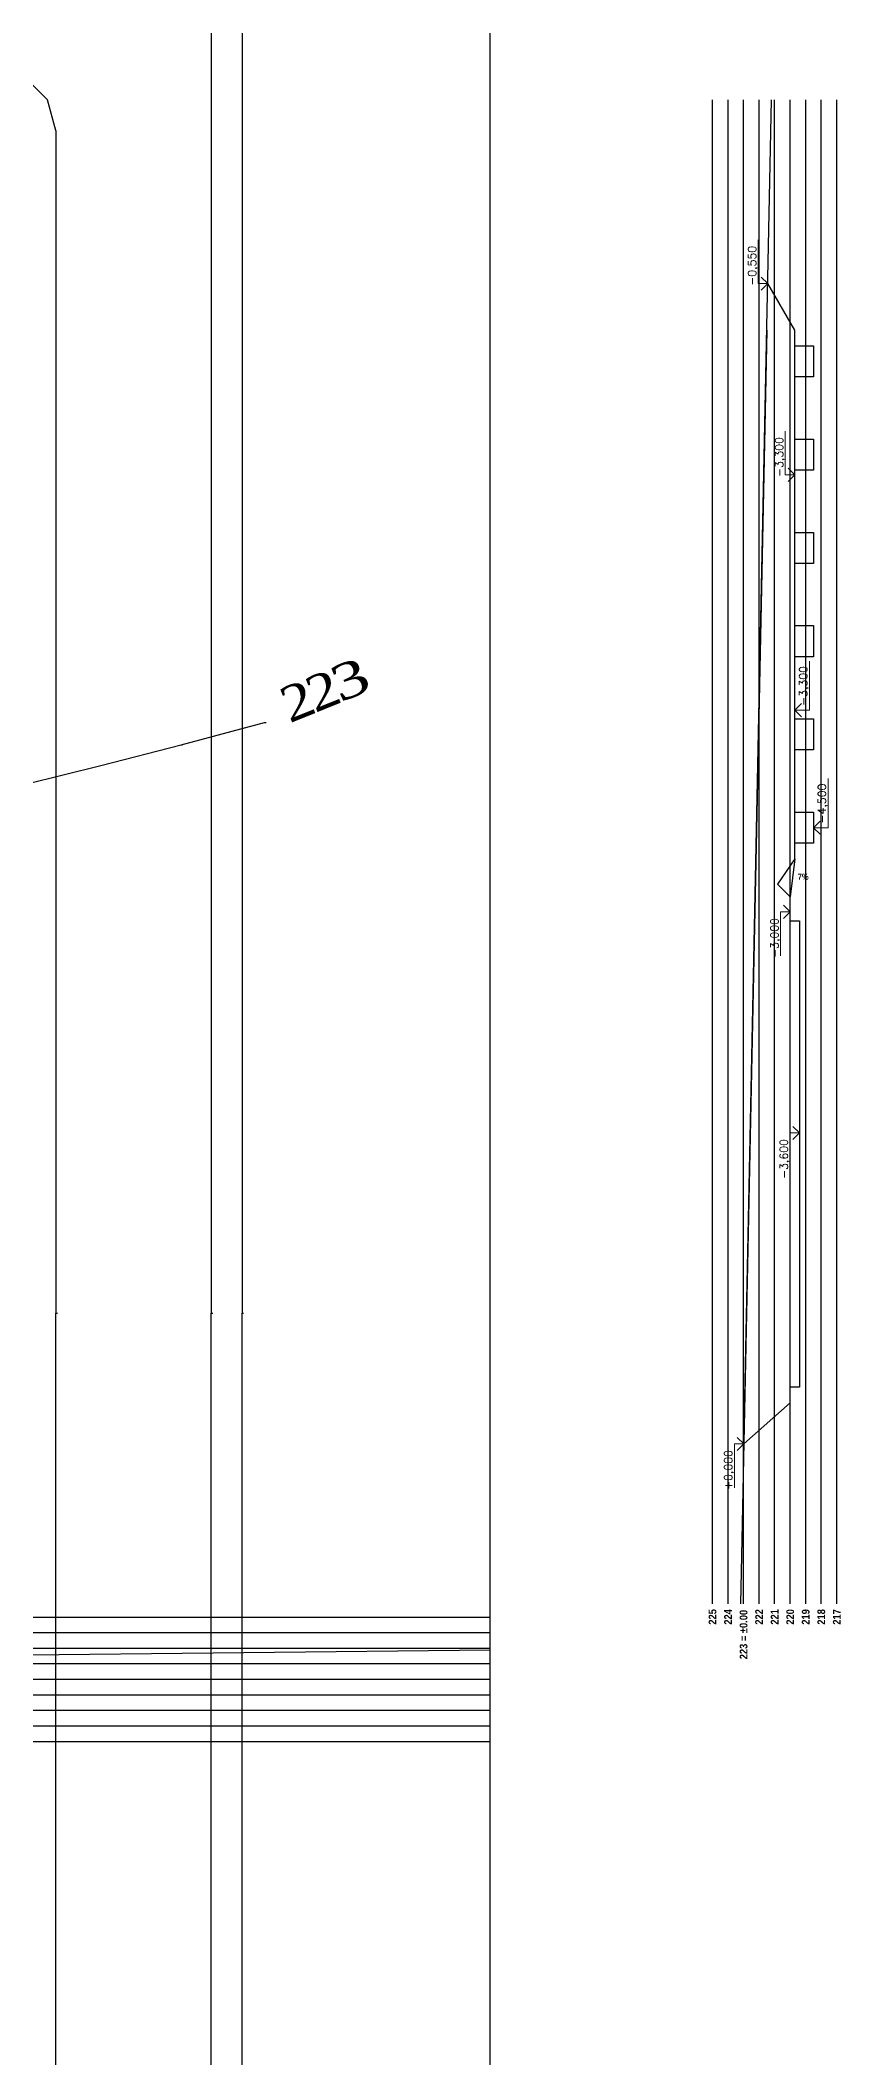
# Model space of a CAD drawing. Header units: millimetres. Extents: x -51 to 2999949, y -1641567 to 415040.
# Drawn here: x 1111003 to 1162515, y -1542016 to -1412228 of the extents above; entities that cross this region are included whole.
import ezdxf

# ---------------------------------------------------------------- set-up
doc = ezdxf.new("R2010")
doc.units = ezdxf.units.MM
doc.header["$LTSCALE"] = 75
doc.header["$MEASUREMENT"] = 0
doc.layers.get('0').update_dxf_attribs({"linetype": 'CONTINUOUS'})
for name, color, linetype in [('DNO', 210, 'CONTINUOUS'), ('TEXT hloubky ŘEZ', 255, 'CONTINUOUS'), ('TEXT popis svahu', 255, 'CONTINUOUS'), ('ŘEZ bílá', 251, 'CONTINUOUS'), ('ŘEZ červená', 10, 'CONTINUOUS')]:
    doc.layers.add(name, color=color, linetype=linetype)
doc.layers.add('texty', color=255, linetype='CONTINUOUS', lineweight=15)
doc.styles.add('hloubky patek a pasu', font='ariblk.ttf', dxfattribs={"width": 0.75, "height": 400})
doc.styles.add('romans', font='romans.shx')
doc.styles.add('TIMESNEWROMAN', font='times.ttf')
doc.styles.add('ŘEZ HLOUBKY', font='ariblk.ttf', dxfattribs={"width": 0.75, "height": 500})

# ---------------------------------------------------------------- blocks, each defined once
blk = doc.blocks.new('*U38')
at = {"layer": 'DNO'}
for p, q in [((-600, 1000), (600, 1000)), ((600, 1000), (600, -1000)), ((600, -1000), (-600, -1000))]:
    blk.add_line(p, q, dxfattribs=at)
blk = doc.blocks.new('*U39')
at = {"layer": 'DNO', "color": 0, "linetype": 'ByBlock', "lineweight": -2, "transparency": 16777216}
for p in [(0, 0), (0, -6000), (0, -12000), (0, -18000), (0, -24000), (0, -30000)]:
    blk.add_blockref('*U38', p, dxfattribs=at)

msp = doc.modelspace()

# ---------------------------------------------------------------- linework, layer by layer
msp.add_lwpolyline([(929948.9938, -1344567.3715), (929948.9938, -1641567.3715), (1139948.9938, -1641567.3715), (1139948.9938, -1344567.3715)], close=True)
for points in [[(1122004.7468, -1398049.4943), (1122004.7468, -1494109.2804), (1122107.6179, -1494109.2804)], [(1123985.0939, -1398049.4943), (1123985.0939, -1494109.2804), (1124087.9781, -1494109.2804)], [(1112000.127, -1418033.0161), (1111460.0406, -1416052.669), (1110019.7798, -1414612.4213), (1108039.4327, -1414072.3219), (1108142.3038, -1414072.3219)], [(1112000.127, -1418033.0161), (1112000.127, -1494109.2804), (1112103.0111, -1494109.2804)], [(1120059.47, -1457562.8315), (1125434.6942, -1456122.5838), (1125537.5653, -1456122.5838)], [(1109951.4623, -1460104.6275), (1110054.8371, -1460083.2781), (1114889.9881, -1458874.4903), (1120059.47, -1457562.8315), (1120162.3411, -1457562.8315)], [(955784.0135, -1494109.2804), (955784.0135, -1576126.6056), (956324.1064, -1578209.8304), (957764.3607, -1579650.0846), (959847.5854, -1580190.1775), (1108039.4327, -1580190.1775), (1110019.7798, -1579650.0846), (1111460.0406, -1578209.8304), (1112000.127, -1576126.6056), (1112000.127, -1494109.2804), (1112103.0111, -1494109.2804)], [(1122004.7468, -1596213.0051), (1122004.7468, -1494109.2804), (1122107.6179, -1494109.2804)], [(1123985.0939, -1596213.0051), (1123985.0939, -1494109.2804), (1124087.9781, -1494109.2804)]]:
    msp.add_lwpolyline(points)
at = {"layer": 'DNO'}
for p, q in [((1159565.2522, -1430884.2804), (1157822.0253, -1427880.7217)), ((1159565.2522, -1464884.2804), (1159565.2522, -1430884.2804)), ((1159565.2522, -1464884.2804), (1159565.2522, -1454994.8863)), ((1159565.2522, -1464884.2804), (1158458.1991, -1466527.2273)), ((1159565.2522, -1464884.2804), (1159265.2522, -1467334.2804)), ((1159265.2522, -1467334.2804), (1158458.1991, -1466527.2273)), ((1159265.2522, -1499884.2804), (1159265.2522, -1467334.2804)), ((1159265.2522, -1468884.2804), (1159865.2522, -1468884.2804)), ((1159865.2522, -1468884.2804), (1159865.2522, -1498884.2804)), ((1159865.2522, -1498884.2804), (1159265.2522, -1498884.2804)), ((1159265.2522, -1499884.2804), (1156289.0545, -1502534.5137))]:
    msp.add_line(p, q, dxfattribs=at)
at = {"layer": 'texty', "linetype": 'ByBlock', "lineweight": 20, "ltscale": 5}
for p, q in [((1157209.4415, -1425060.7217), (1157209.4415, -1427880.7217)), ((1157822.0253, -1427880.7217), (1157395.7334, -1427454.4297)), ((1157822.0253, -1427880.7217), (1157209.4415, -1427880.7217)), ((1157822.0253, -1427880.7217), (1157395.7334, -1428307.0136)), ((1158952.6684, -1437364.2804), (1158952.6684, -1440184.2804)), ((1159565.2522, -1440184.2804), (1158952.6684, -1440184.2804)), ((1159565.2522, -1440184.2804), (1159138.9603, -1439757.9885)), ((1159565.2522, -1440184.2804), (1159138.9603, -1440610.5723)), ((1160507.0846, -1452161.2147), (1160507.0846, -1455317.8386)), ((1159565.2522, -1455317.8386), (1159991.5441, -1454891.5466)), ((1159565.2522, -1455317.8386), (1159991.5441, -1455744.1305)), ((1159565.2522, -1455317.8386), (1160507.0846, -1455317.8386)), ((1161707.0846, -1459727.6565), (1161707.0846, -1462884.2804)), ((1160765.2522, -1462884.2804), (1161191.5441, -1462457.9885)), ((1160765.2522, -1462884.2804), (1161191.5441, -1463310.5723)), ((1160765.2522, -1462884.2804), (1161707.0846, -1462884.2804)), ((1159265.2522, -1468303.2519), (1158838.9603, -1467876.96)), ((1159265.2522, -1468303.2519), (1158652.6684, -1468303.2519)), ((1158652.6684, -1471123.2519), (1158652.6684, -1468303.2519)), ((1159265.2522, -1468303.2519), (1158838.9603, -1468729.5438)), ((1159865.2522, -1482525.7352), (1159438.9603, -1482099.4433)), ((1159865.2522, -1482525.7352), (1159252.6684, -1482525.7352)), ((1159252.6684, -1485345.7352), (1159252.6684, -1482525.7352)), ((1159865.2522, -1482525.7352), (1159438.9603, -1482952.0271)), ((1156289.0545, -1502534.5137), (1155676.4706, -1502534.5137)), ((1155676.4706, -1505354.5137), (1155676.4706, -1502534.5137)), ((1156289.0545, -1502534.5137), (1155862.7626, -1502108.2218)), ((1156289.0545, -1502534.5137), (1155862.7626, -1502960.8056))]:
    msp.add_line(p, q, dxfattribs=at)
at = {"layer": 'ŘEZ bílá'}
for p, q in [((1154265.2522, -1512807.908), (1154265.2522, -1416052.669)), ((1155265.2522, -1512807.908), (1155265.2522, -1416052.669)), ((1156265.2522, -1512807.908), (1156265.2522, -1416052.669)), ((1157265.2522, -1512807.908), (1157265.2522, -1416052.669)), ((1158265.2522, -1512807.908), (1158265.2522, -1416052.669)), ((1159265.2522, -1512807.908), (1159265.2522, -1416052.669)), ((1160265.2522, -1512807.908), (1160265.2522, -1416052.669)), ((1161265.2522, -1512807.908), (1161265.2522, -1416052.669)), ((1162265.2522, -1512807.908), (1162265.2522, -1416052.669)), ((1015914.6166, -1513665.5425), (1139948.9938, -1513665.5425)), ((1015914.6166, -1514665.5425), (1139948.9938, -1514665.5425)), ((1015914.6166, -1515665.5425), (1139948.9938, -1515665.5425)), ((1015914.6166, -1516665.5425), (1139948.9938, -1516665.5425)), ((1015914.6166, -1517665.5425), (1139948.9938, -1517665.5425)), ((1015914.6166, -1518665.5425), (1139948.9938, -1518665.5425)), ((1015914.6166, -1519665.5425), (1139948.9938, -1519665.5425)), ((1015914.6166, -1520665.5425), (1139948.9938, -1520665.5425)), ((1015914.6166, -1521665.5425), (1139948.9938, -1521665.5425))]:
    msp.add_line(p, q, dxfattribs=at)
at = {"layer": 'ŘEZ červená'}
for p, q in [((1156265.2522, -1503693.6554), (1158064.9073, -1416052.669)), ((1157760.349, -1430884.2804), (1156078.0965, -1512807.908)), ((1156265.2522, -1503693.6554), (1157265.2522, -1454994.8863)), ((1139948.9938, -1515793.8967), (1015914.6166, -1517151.1202))]:
    msp.add_line(p, q, dxfattribs=at)

# ---------------------------------------------------------------- block references
at = {"layer": 'DNO'}
msp.add_blockref('*U39', (1160165.2522, -1432884.2804), dxfattribs=at)

# ---------------------------------------------------------------- texts
at = {"char_height": 2289.83564, "attachment_point": 7, "rotation": 21.903186915, "style": 'TIMESNEWROMAN'}
for s, insert, width in [('\\W1.35;3', (1130293.122, -1454870.6408), 3263.015794), ('\\W1.16;2', (1127044.2278, -1456175.04), 3047.345227), ('\\W1.16;2', (1128680.0123, -1455508.6631), 3047.345227)]:
    msp.add_mtext(s, dxfattribs=dict(at, insert=insert, width=width))
at = {"layer": 'TEXT hloubky ŘEZ', "char_height": 500, "attachment_point": 1, "rotation": 90, "style": 'ŘEZ HLOUBKY'}
for s, width, heights, insert in [('225', 1674.686176, [0], (1154015.2522, -1514159.8376)), ('224', 1674.686176, [0], (1155015.2522, -1514159.8376)), ('223 = ±0.00', 3549.990573, [1316.3218], (1156015.2522, -1516385.0156)), ('222', 1674.686176, [0], (1157015.2522, -1514159.8376)), ('221', 1674.686176, [0], (1158015.2522, -1514159.8376)), ('220', 1674.686176, [0], (1159015.2522, -1514159.8376)), ('219', 1674.686176, [0], (1160015.2522, -1514159.8376)), ('218', 1674.686176, [0], (1161015.2522, -1514159.8376)), ('217', 1674.686176, [0], (1162015.2522, -1514159.8376))]:
    msp.add_mtext_dynamic_manual_height_columns(s, width=width, gutter_width=2500, heights=heights, dxfattribs=dict(at, insert=insert))
at = {"layer": 'TEXT popis svahu', "insert": (1159755.4974, -1465837.8633), "char_height": 400, "attachment_point": 1, "style": 'hloubky patek a pasu'}
msp.add_mtext_dynamic_manual_height_columns('7%', width=2123.494579, gutter_width=2000, heights=[0], dxfattribs=at)
at = {"layer": 'texty', "ltscale": 20, "extrusion": (3.39308e-16, 1.93959e-16, -1), "style": 'romans', "text_generation_flag": 2}
for s, p in [('-0,550', (-1157070.6091, -1428010.6917)), ('-3,300', (-1158813.836, -1440314.2504)), ('-3,300', (-1160368.2522, -1455041.2147)), ('-4,500', (-1161568.2522, -1462607.6565)), ('-3,000', (-1158513.836, -1471253.222)), ('-3,600', (-1159113.836, -1485475.7053)), ('+0,000', (-1155537.6383, -1505484.4838))]:
    msp.add_text(s, height=514.89696, rotation=270, dxfattribs=at).set_placement(p)

doc.saveas('drawing.dxf')
